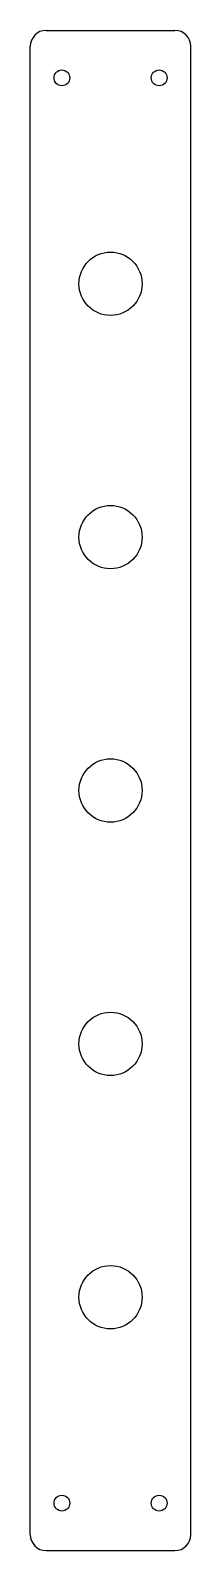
# Model space of a CAD drawing. Extents: x 469 to 520, y -240 to 240.
import ezdxf

# ---------------------------------------------------------------- set-up
doc = ezdxf.new("R2010")
doc.units = 0
doc.layers.add('MODELSKETCH_VISIBLE', color=7, linetype='CONTINUOUS')

msp = doc.modelspace()

# ---------------------------------------------------------------- linework, layer by layer
at = {"layer": 'MODELSKETCH_VISIBLE'}
for p, q in [((473.82, 240), (514.62, 240)), ((468.82, 229.05), (468.82, 235)), ((519.62, 229.05), (519.62, 235)), ((468.82, 210), (468.82, 229.05)), ((519.62, -235), (519.62, 229.05)), ((468.82, -210), (468.82, 210)), ((468.82, -229.05), (468.82, -210)), ((468.82, -235), (468.82, -229.05)), ((473.82, -240), (514.62, -240))]:
    msp.add_line(p, q, dxfattribs=at)
for centre, radius in [((478.82, 225), 2.5), ((509.62, 225), 2.5), ((494.22, 160), 10), ((494.22, 80), 10), ((494.22, 0), 10), ((494.22, -80), 10), ((494.22, -160), 10), ((478.82, -225), 2.5), ((509.62, -225), 2.5)]:
    msp.add_circle(centre, radius, dxfattribs=at)
for centre, start, end in [((473.82, 235), 90, 180), ((514.62, 235), 0, 90), ((473.82, -235), 180, 270), ((514.62, -235), 270, 0)]:
    msp.add_arc(centre, 5, start, end, dxfattribs=at)

doc.saveas('drawing.dxf')
